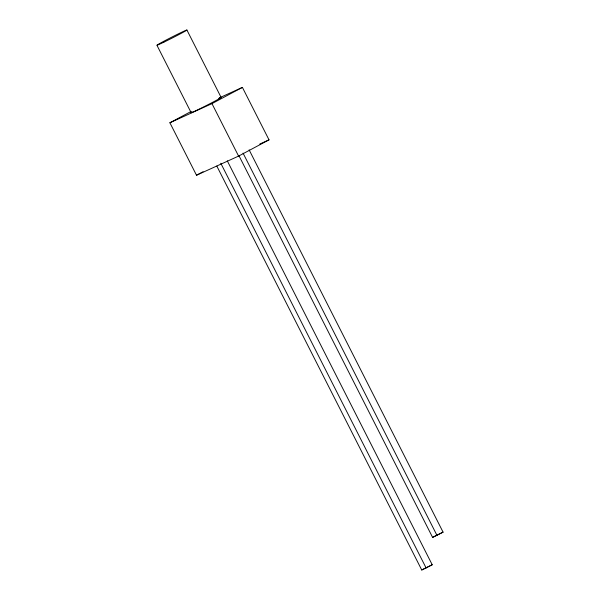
<?xml version="1.0" encoding="UTF-8"?>
<svg xmlns="http://www.w3.org/2000/svg" width="600" height="600" viewBox="0 0 600 600"><rect width="100%" height="100%" fill="white"/><g stroke="black" fill="none" stroke-linecap="round" stroke-linejoin="round"><path stroke-width="0.9" d="M219.675 97.725L242.4 87.39L269.017 139.852L238.59 156.097L196.507 175.238L169.89 122.767L191.273 111.36M169.89 122.767L211.965 103.627L242.4 87.39M196.507 175.238L203.093 171.727M239.085 155.94L432.6 537.382L443.07 532.14L249.127 149.858M432.6 537.382L443.07 532.14M216.817 166.065L421.748 570L432.217 564.757L227.288 160.83M421.748 570L432.217 564.757M259.763 144.067L269.017 139.852M186.907 30L221.138 97.462M243.045 153.105L436.987 535.388M211.965 103.627L238.59 156.097M220.778 163.238L426.127 568.005M156.93 45.233L191.153 112.695M219.81 97.92A16.815 0.503 -26.9 0 1 208.388 104.498A16.815 0.503 -26.9 0 1 191.257 112.552M191.738 112.222A16.815 0.503 -26.9 0 1 192.105 111.99M218.67 98.422A16.815 0.503 -26.9 0 1 219.285 98.153M163.83 42.188A16.815 0.503 -26.9 0 0 186.9 30.053A16.815 0.503 -26.9 0 0 165.03 40.612A16.815 0.503 -26.9 0 0 163.83 42.188"/></g></svg>
